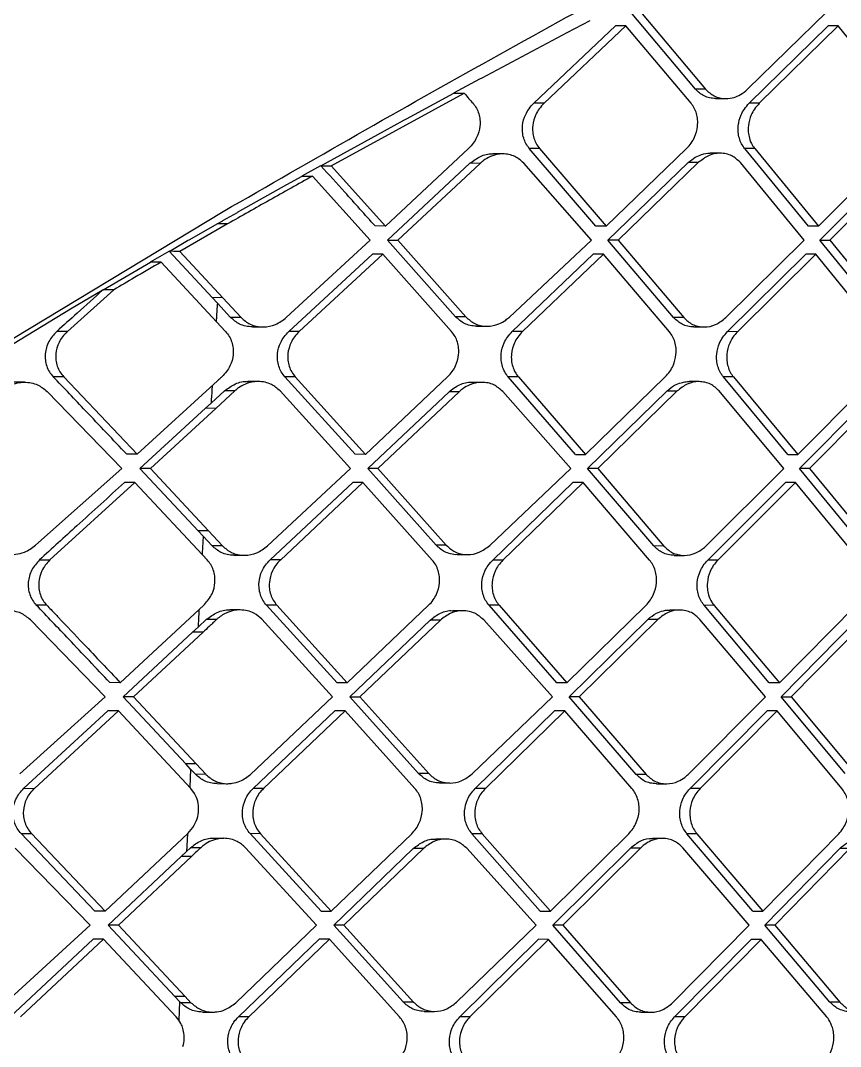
# Model space of a CAD drawing. Extents: x 525 to 609, y 649 to 778.
# Drawn here: x 534.784 to 536.066, y 720.089 to 721.692 of the extents above; entities that cross this region are included whole.
import ezdxf

# ---------------------------------------------------------------- set-up
doc = ezdxf.new("R2010")
doc.units = 0
doc.header["$MEASUREMENT"] = 0
doc.layers.add('1', color=4, linetype='Continuous')

# ---------------------------------------------------------------- blocks, each defined once
blk = doc.blocks.new('JETSETTER')
at = {"layer": '1', "color": 3, "linetype": 'Continuous', "lineweight": 25}
for p, q in [((10.7116, 52.4605), (10.61, 52.5816)), ((10.6259, 52.5816), (10.7274, 52.4604)), ((10.7931, 52.4604), (10.9168, 52.5815)), ((10.459, 52.4385), (10.5869, 52.5596)), ((10.6028, 52.5596), (10.475, 52.4385)), ((10.5113, 52.5489), (10.5472, 52.5678)), ((10.6028, 52.5596), (10.5869, 52.5596)), ((10.7047, 52.4384), (10.6028, 52.5596)), ((10.7955, 52.4385), (10.9188, 52.5596)), ((10.9345, 52.5595), (10.8113, 52.4384)), ((10.9345, 52.5595), (10.9188, 52.5596)), ((11.0319, 52.4384), (10.9345, 52.5595)), ((10.3781, 52.4782), (10.5112, 52.5489)), ((10.3339, 52.4546), (10.3747, 52.4765)), ((10.3748, 52.4765), (10.3781, 52.4783)), ((10.7274, 52.4604), (10.7116, 52.4605)), ((10.1426, 52.3409), (10.3502, 52.4542)), ((10.2599, 52.4142), (10.3341, 52.4542)), ((10.3341, 52.4542), (10.3502, 52.4542)), ((10.743, 52.4458), (10.7588, 52.4458)), ((10.475, 52.4385), (10.459, 52.4385)), ((10.8113, 52.4384), (10.7955, 52.4385)), ((10.2255, 52.3954), (10.2559, 52.412)), ((10.2559, 52.412), (10.2599, 52.4142)), ((10.1263, 52.3409), (10.2255, 52.3954)), ((10.3571, 52.3678), (10.2271, 52.2467)), ((10.5561, 52.2467), (10.452, 52.3678)), ((10.468, 52.3678), (10.4521, 52.3678)), ((10.468, 52.3678), (10.572, 52.2467)), ((10.572, 52.2467), (10.6977, 52.3677)), ((10.8881, 52.2467), (10.7886, 52.3678)), ((10.8043, 52.3677), (10.7886, 52.3678)), ((10.8043, 52.3677), (10.9038, 52.2466)), ((10.9038, 52.2466), (11.025, 52.3677)), ((10.4109, 52.3593), (10.3949, 52.3593)), ((10.7506, 52.3604), (10.7348, 52.3604)), ((10.0969, 52.325), (10.1261, 52.3412)), ((10.1263, 52.3409), (10.1426, 52.3409)), ((10.2271, 52.2467), (10.1426, 52.3409)), ((10.2306, 52.2248), (10.3591, 52.3447)), ((10.3751, 52.3446), (10.2467, 52.2247)), ((10.3751, 52.3446), (10.3591, 52.3447)), ((10.5491, 52.2247), (10.4432, 52.345)), ((10.5749, 52.2247), (10.7003, 52.3458)), ((10.7161, 52.3458), (10.5908, 52.2247)), ((10.7161, 52.3458), (10.7003, 52.3458)), ((10.8816, 52.2246), (10.7818, 52.3458)), ((10.906, 52.2247), (11.0258, 52.3446)), ((11.0414, 52.3446), (10.9217, 52.2246)), ((10.0731, 52.3114), (10.097, 52.3247)), ((10.0971, 52.3247), (10.1134, 52.3247)), ((10.2034, 52.2247), (10.1134, 52.3247)), ((9.996, 52.2681), (10.0731, 52.3113)), ((9.4751, 51.9687), (9.9738, 52.2694)), ((9.9731, 52.2551), (9.996, 52.268)), ((9.964, 52.2499), (9.973, 52.255)), ((9.9804, 52.2499), (9.9057, 52.2071)), ((9.9214, 52.2256), (9.964, 52.2499)), ((9.9804, 52.2499), (9.964, 52.2499)), ((10.2271, 52.2467), (10.211, 52.2468)), ((10.572, 52.2467), (10.5561, 52.2467)), ((10.9038, 52.2466), (10.8881, 52.2467)), ((9.8892, 52.2071), (9.9181, 52.2238)), ((9.9181, 52.2238), (9.9214, 52.2256)), ((10.0723, 52.1037), (10.2034, 52.2247)), ((10.3368, 52.1048), (10.2306, 52.2248)), ((10.2306, 52.2248), (10.2467, 52.2247)), ((10.2467, 52.2247), (10.3529, 52.1048)), ((10.4208, 52.1044), (10.5491, 52.2247)), ((10.6775, 52.1036), (10.5749, 52.2247)), ((10.5908, 52.2247), (10.5749, 52.2247)), ((10.5908, 52.2247), (10.6933, 52.1035)), ((10.759, 52.1035), (10.8816, 52.2246)), ((11.0034, 52.1047), (10.906, 52.2247)), ((10.9061, 52.2247), (10.9217, 52.2246)), ((10.9217, 52.2246), (11.019, 52.1047)), ((9.86, 52.1906), (9.8891, 52.2074)), ((9.9566, 52.1348), (9.8891, 52.2073)), ((9.9057, 52.2071), (9.9729, 52.1347)), ((10.0762, 52.0817), (10.2069, 52.2028)), ((10.2231, 52.2027), (10.0924, 52.0817)), ((10.2231, 52.2027), (10.2069, 52.2028)), ((10.3306, 52.0816), (10.2231, 52.2027)), ((10.4253, 52.0816), (10.552, 52.2027)), ((10.5679, 52.2027), (10.4413, 52.0816)), ((10.5679, 52.2027), (10.552, 52.2027)), ((10.6708, 52.0815), (10.5679, 52.2027)), ((10.7616, 52.0816), (10.884, 52.2027)), ((10.8996, 52.2026), (10.7774, 52.0815)), ((10.8996, 52.2026), (10.884, 52.2027)), ((10.9982, 52.0815), (10.8996, 52.2026)), ((9.7863, 52.1471), (9.8601, 52.1903)), ((9.8766, 52.1903), (9.8601, 52.1903)), ((9.9701, 52.0897), (9.8766, 52.1903)), ((9.8027, 52.147), (9.7301, 52.0818)), ((9.7352, 52.1173), (9.7758, 52.1413)), ((9.7758, 52.1413), (9.7843, 52.1464)), ((9.7843, 52.1464), (9.7861, 52.1474)), ((9.8027, 52.147), (9.7863, 52.1471)), ((9.9729, 52.1347), (9.9566, 52.1348)), ((9.9645, 52.1262), (9.9566, 52.1348)), ((9.9852, 52.1037), (9.9645, 52.1262)), ((9.9729, 52.1347), (10.0015, 52.1037)), ((9.6224, 52.0492), (9.7352, 52.1173)), ((10.0015, 52.1037), (9.9852, 52.1037)), ((10.3529, 52.1048), (10.3368, 52.1048)), ((10.3696, 52.0902), (10.3856, 52.0901)), ((10.6933, 52.1035), (10.6775, 52.1036)), ((9.73, 52.0818), (9.7135, 52.0818)), ((9.9775, 52.0817), (9.97, 52.0897)), ((10.0193, 52.0891), (10.0356, 52.089)), ((10.0924, 52.0817), (10.0762, 52.0817)), ((10.4413, 52.0816), (10.4253, 52.0816)), ((10.709, 52.0889), (10.7248, 52.0889)), ((10.7774, 52.0815), (10.7616, 52.0816)), ((9.7245, 52.0111), (9.708, 52.0112)), ((9.7245, 52.0111), (9.8392, 51.8899)), ((10.1797, 51.8899), (10.0701, 52.011)), ((10.0863, 52.011), (10.0701, 52.011)), ((10.0863, 52.011), (10.1958, 51.8898)), ((10.1958, 51.8898), (10.3243, 52.0109)), ((10.524, 51.8898), (10.419, 52.0109)), ((10.435, 52.0109), (10.419, 52.0109)), ((10.435, 52.0109), (10.5398, 51.8898)), ((10.5398, 51.8898), (10.6644, 52.0108)), ((10.856, 51.8898), (10.7553, 52.0109)), ((10.771, 52.0108), (10.7553, 52.0109)), ((10.771, 52.0108), (10.8716, 51.8897)), ((10.8716, 51.8897), (10.9919, 52.0108)), ((9.6633, 52.0026), (9.6468, 52.0026)), ((9.8392, 51.8899), (9.9648, 52.0048)), ((10.0286, 52.0036), (10.0124, 52.0037)), ((10.3781, 52.0024), (10.3621, 52.0024)), ((10.7173, 52.0035), (10.7016, 52.0035)), ((9.6984, 51.9883), (9.8151, 51.8679)), ((9.9547, 51.9699), (9.9756, 51.9891)), ((9.9918, 51.989), (9.9621, 51.9617)), ((9.9918, 51.989), (9.9756, 51.9891)), ((10.1724, 51.8678), (10.0625, 51.989)), ((10.1994, 51.8679), (10.3265, 51.9878)), ((10.3425, 51.9877), (10.2155, 51.8678)), ((10.3425, 51.9877), (10.3265, 51.9878)), ((10.5171, 51.8678), (10.4104, 51.9881)), ((10.5429, 51.8678), (10.6672, 51.9889)), ((10.683, 51.9889), (10.5588, 51.8678)), ((10.6672, 51.9889), (10.683, 51.9889)), ((10.8497, 51.8677), (10.7487, 51.9889)), ((10.8742, 51.8678), (10.993, 51.9877)), ((11.0086, 51.9877), (10.8898, 51.8677)), ((9.8436, 51.868), (9.9459, 51.9618)), ((9.9621, 51.9617), (9.8599, 51.8679)), ((9.9459, 51.9618), (9.9547, 51.9698)), ((9.9621, 51.9617), (9.9459, 51.9618)), ((9.8392, 51.8899), (9.8229, 51.89)), ((10.1958, 51.8898), (10.1797, 51.8899)), ((10.524, 51.8898), (10.5398, 51.8898)), ((10.856, 51.8898), (10.8716, 51.8897)), ((9.6805, 51.7477), (9.8151, 51.8679)), ((9.9347, 51.7701), (9.8436, 51.868)), ((9.8599, 51.8679), (9.8436, 51.868)), ((9.8599, 51.8679), (9.9509, 51.7701)), ((10.0429, 51.7467), (10.1724, 51.8678)), ((10.3064, 51.7479), (10.1994, 51.8679)), ((10.2155, 51.8678), (10.1995, 51.8679)), ((10.2155, 51.8678), (10.3223, 51.7478)), ((10.3901, 51.7475), (10.5171, 51.8678)), ((10.6465, 51.7467), (10.5429, 51.8678)), ((10.5588, 51.8678), (10.5429, 51.8678)), ((10.5588, 51.8678), (10.6623, 51.7466)), ((10.728, 51.7466), (10.8497, 51.8677)), ((10.9728, 51.7478), (10.8742, 51.8678)), ((10.8898, 51.8677), (10.8742, 51.8678)), ((10.8898, 51.8677), (10.9884, 51.7478)), ((9.8358, 51.8459), (9.703, 51.7249)), ((9.8358, 51.8459), (9.8195, 51.846)), ((9.9484, 51.7252), (9.8358, 51.8459)), ((10.0469, 51.7248), (10.1761, 51.8459)), ((10.1921, 51.8458), (10.063, 51.7247)), ((10.1921, 51.8458), (10.1761, 51.8459)), ((10.3003, 51.7247), (10.1921, 51.8458)), ((10.3948, 51.7247), (10.5202, 51.8458)), ((10.5361, 51.8458), (10.4107, 51.7247)), ((10.5361, 51.8458), (10.5202, 51.8458)), ((10.6399, 51.7246), (10.5361, 51.8458)), ((10.7309, 51.7247), (10.8522, 51.8458)), ((10.8679, 51.8457), (10.7466, 51.7246)), ((10.8679, 51.8457), (10.8522, 51.8458)), ((10.9678, 51.7246), (10.8679, 51.8457)), ((9.9424, 51.7618), (9.9347, 51.7702)), ((9.9509, 51.7701), (9.9347, 51.7701)), ((9.9509, 51.7701), (9.9724, 51.7468)), ((9.9562, 51.7468), (9.9424, 51.7618)), ((9.9724, 51.7468), (9.9562, 51.7468)), ((10.3223, 51.7478), (10.3064, 51.7479)), ((10.6623, 51.7466), (10.6465, 51.7467)), ((9.6866, 51.7249), (9.703, 51.7249)), ((9.9903, 51.7322), (10.0065, 51.7321)), ((10.063, 51.7248), (10.0469, 51.7248)), ((10.3392, 51.7332), (10.3551, 51.7332)), ((10.4107, 51.7247), (10.3948, 51.7247)), ((10.6781, 51.732), (10.6939, 51.732)), ((10.7466, 51.7246), (10.7309, 51.7247)), ((9.698, 51.6542), (9.6816, 51.6542)), ((9.8128, 51.533), (9.9434, 51.6541)), ((9.9434, 51.6541), (9.9445, 51.6551)), ((10.0002, 51.6467), (9.9841, 51.6468)), ((10.1515, 51.533), (10.0414, 51.6541)), ((10.0576, 51.6541), (10.0415, 51.6541)), ((10.0576, 51.6541), (10.1676, 51.5329)), ((10.1676, 51.5329), (10.2947, 51.654)), ((10.3483, 51.6455), (10.3324, 51.6455)), ((10.495, 51.5329), (10.3891, 51.654)), ((10.405, 51.654), (10.3892, 51.654)), ((10.405, 51.654), (10.5108, 51.5328)), ((10.5108, 51.5328), (10.6342, 51.6539)), ((10.6872, 51.6466), (10.6715, 51.6466)), ((10.827, 51.5329), (10.7251, 51.654)), ((10.7409, 51.6539), (10.7252, 51.654)), ((10.7409, 51.6539), (10.8427, 51.5328)), ((10.8427, 51.5328), (10.9621, 51.6539)), ((9.7891, 51.511), (9.6723, 51.6314)), ((9.9344, 51.6199), (9.9476, 51.6321)), ((9.9476, 51.6321), (9.9638, 51.6321)), ((10.1444, 51.5109), (10.0341, 51.6321)), ((10.1714, 51.511), (10.297, 51.6309)), ((10.313, 51.6308), (10.1874, 51.5109)), ((10.313, 51.6308), (10.297, 51.6309)), ((10.4883, 51.5109), (10.3807, 51.6312)), ((10.5141, 51.5109), (10.6373, 51.632)), ((10.653, 51.6319), (10.5299, 51.5108)), ((10.653, 51.6319), (10.6373, 51.632)), ((10.8209, 51.5108), (10.7187, 51.6319)), ((10.8455, 51.5109), (10.9635, 51.6308)), ((10.9791, 51.6308), (10.8611, 51.5108)), ((9.8173, 51.511), (9.9259, 51.612)), ((9.9421, 51.6119), (9.8335, 51.511)), ((9.9259, 51.612), (9.9344, 51.6199)), ((9.9421, 51.6119), (9.9259, 51.612)), ((9.8128, 51.533), (9.7966, 51.5331)), ((10.1676, 51.5329), (10.1515, 51.533)), ((10.5108, 51.5328), (10.495, 51.5329)), ((10.8427, 51.5328), (10.827, 51.5329)), ((9.6561, 51.3908), (9.7891, 51.511)), ((9.9152, 51.4061), (9.8173, 51.5111)), ((9.8335, 51.511), (9.8173, 51.5111)), ((9.8335, 51.511), (9.9314, 51.4061)), ((10.0165, 51.3898), (10.1444, 51.5109)), ((10.279, 51.391), (10.1714, 51.511)), ((10.1714, 51.511), (10.1874, 51.5109)), ((10.1874, 51.5109), (10.2949, 51.3909)), ((10.3625, 51.3906), (10.4883, 51.5108)), ((10.6188, 51.3898), (10.5141, 51.5109)), ((10.5299, 51.5108), (10.5141, 51.5109)), ((10.5299, 51.5108), (10.6345, 51.3897)), ((10.7002, 51.3897), (10.8209, 51.5108)), ((10.9454, 51.3909), (10.8455, 51.5109)), ((10.8455, 51.5109), (10.8611, 51.5108)), ((10.8611, 51.5108), (10.961, 51.3909)), ((9.6623, 51.368), (9.7935, 51.4891)), ((9.6787, 51.3679), (9.8098, 51.489)), ((9.8098, 51.489), (9.7935, 51.4891)), ((9.923, 51.3679), (9.8098, 51.489)), ((10.0206, 51.3679), (10.1483, 51.489)), ((10.1643, 51.4889), (10.0367, 51.3678)), ((10.1643, 51.4889), (10.1483, 51.489)), ((10.2731, 51.3678), (10.1643, 51.4889)), ((10.3675, 51.3678), (10.4916, 51.4889)), ((10.5075, 51.4889), (10.3833, 51.3678)), ((10.5075, 51.4889), (10.4916, 51.4889)), ((10.6123, 51.3677), (10.5075, 51.4889)), ((10.7033, 51.3678), (10.8237, 51.4889)), ((10.8393, 51.4888), (10.719, 51.3677)), ((10.8393, 51.4888), (10.8237, 51.4889)), ((10.9405, 51.3677), (10.8394, 51.4888)), ((9.9227, 51.3981), (9.9152, 51.4061)), ((9.9314, 51.4061), (9.9152, 51.4061)), ((9.9314, 51.4061), (9.9464, 51.3899)), ((9.9227, 51.398), (9.9213, 51.3697)), ((9.9303, 51.3899), (9.9227, 51.398)), ((9.9464, 51.3898), (9.9302, 51.3899)), ((10.2949, 51.3909), (10.279, 51.391)), ((10.6345, 51.3897), (10.6188, 51.3898)), ((9.9643, 51.3753), (9.9804, 51.3752)), ((10.3118, 51.3763), (10.3277, 51.3763)), ((10.6505, 51.3751), (10.6662, 51.3751)), ((9.6623, 51.368), (9.6787, 51.3679)), ((9.929, 51.3597), (9.923, 51.3679)), ((10.0367, 51.3678), (10.0206, 51.3679)), ((10.3833, 51.3678), (10.3675, 51.3678)), ((10.719, 51.3677), (10.7033, 51.3678)), ((9.9182, 51.2972), (9.9264, 51.3069)), ((9.773, 51.1761), (9.6578, 51.2973)), ((9.6578, 51.2973), (9.6741, 51.2972)), ((9.6741, 51.2972), (9.7893, 51.1761)), ((9.7893, 51.1761), (9.9182, 51.2972)), ((9.9177, 51.2966), (9.9163, 51.2694)), ((9.9748, 51.2898), (9.9587, 51.2898)), ((10.1265, 51.176), (10.0158, 51.2972)), ((10.0319, 51.2971), (10.0158, 51.2972)), ((10.0319, 51.2971), (10.1425, 51.176)), ((10.1425, 51.176), (10.2682, 51.2971)), ((10.3218, 51.2885), (10.3059, 51.2886)), ((10.4692, 51.176), (10.3624, 51.2971)), ((10.3783, 51.2971), (10.3624, 51.2971)), ((10.3783, 51.2971), (10.485, 51.1759)), ((10.485, 51.1759), (10.6073, 51.297)), ((10.6603, 51.2897), (10.6446, 51.2897)), ((10.8014, 51.1759), (10.6983, 51.2971)), ((10.7139, 51.297), (10.6983, 51.2971)), ((10.7139, 51.297), (10.817, 51.1759)), ((10.817, 51.1759), (10.9355, 51.297)), ((9.7658, 51.1541), (9.6487, 51.2744)), ((9.9163, 51.2694), (9.9225, 51.2752)), ((9.9387, 51.2752), (9.9225, 51.2752)), ((10.1196, 51.154), (10.0087, 51.2752)), ((10.1465, 51.154), (10.2707, 51.274)), ((10.2866, 51.2739), (10.1624, 51.154)), ((10.2866, 51.2739), (10.2707, 51.274)), ((10.4628, 51.1539), (10.3542, 51.2742)), ((10.4885, 51.154), (10.6105, 51.2751)), ((10.6263, 51.275), (10.5043, 51.1539)), ((10.6105, 51.2751), (10.6263, 51.275)), ((10.7954, 51.1539), (10.692, 51.275)), ((10.8201, 51.1539), (10.9372, 51.2739)), ((10.9528, 51.2738), (10.8357, 51.1539)), ((10.9528, 51.2738), (10.9372, 51.2739)), ((9.7938, 51.1541), (9.9081, 51.2616)), ((9.9242, 51.2616), (9.81, 51.1541)), ((9.9081, 51.2616), (9.9163, 51.2693)), ((9.9242, 51.2616), (9.9081, 51.2616)), ((9.7893, 51.1761), (9.7731, 51.1761)), ((10.1265, 51.176), (10.1425, 51.176)), ((10.4692, 51.176), (10.485, 51.1759)), ((10.8014, 51.1759), (10.817, 51.1759)), ((9.6343, 51.0338), (9.7658, 51.1541)), ((9.8981, 51.0428), (9.7938, 51.1541)), ((9.81, 51.1541), (9.7938, 51.1541)), ((9.81, 51.1541), (9.9142, 51.0428)), ((9.9932, 51.0329), (10.1196, 51.154)), ((10.2549, 51.0341), (10.1465, 51.154)), ((10.1624, 51.154), (10.1465, 51.154)), ((10.1624, 51.154), (10.2708, 51.034)), ((10.3382, 51.0336), (10.4628, 51.1539)), ((10.5943, 51.0328), (10.4885, 51.154)), ((10.5043, 51.1539), (10.4886, 51.154)), ((10.5043, 51.1539), (10.61, 51.0328)), ((10.6758, 51.0328), (10.7954, 51.1539)), ((10.9214, 51.034), (10.8201, 51.1539)), ((10.8357, 51.1539), (10.8201, 51.1539)), ((10.8357, 51.1539), (10.937, 51.0339)), ((9.6406, 51.0111), (9.7703, 51.1321)), ((9.7866, 51.1321), (9.6569, 51.011)), ((9.7866, 51.1321), (9.7704, 51.1321)), ((9.9002, 51.0109), (9.7866, 51.1321)), ((9.9975, 51.0109), (10.1236, 51.132)), ((10.1396, 51.132), (10.0135, 51.0109)), ((10.1396, 51.132), (10.1236, 51.132)), ((10.2492, 51.0108), (10.1396, 51.132)), ((10.3434, 51.0109), (10.4663, 51.132)), ((10.4821, 51.1319), (10.3592, 51.0108)), ((10.4821, 51.1319), (10.4663, 51.132)), ((10.5881, 51.0108), (10.4821, 51.1319)), ((10.6791, 51.0108), (10.7985, 51.1319)), ((10.8141, 51.1319), (10.6948, 51.0108)), ((10.8141, 51.1319), (10.7985, 51.1319)), ((10.9167, 51.0108), (10.8141, 51.1319)), ((9.9054, 51.035), (9.8981, 51.0428)), ((9.9142, 51.0428), (9.8981, 51.0428)), ((9.9054, 51.035), (9.9041, 51.0053)), ((9.9072, 51.033), (9.9054, 51.0349)), ((9.9233, 51.0329), (9.9072, 51.033)), ((9.9142, 51.0428), (9.9233, 51.0329)), ((10.2707, 51.034), (10.2549, 51.034)), ((10.61, 51.0328), (10.5943, 51.0328)), ((10.937, 51.0339), (10.9214, 51.034)), ((9.9412, 51.0183), (9.9573, 51.0183)), ((10.2878, 51.0194), (10.3037, 51.0194)), ((10.6262, 51.0182), (10.6419, 51.0181)), ((10.0135, 51.0109), (9.9975, 51.011)), ((10.3592, 51.0108), (10.3434, 51.0109)), ((10.6948, 51.0108), (10.6791, 51.0108))]:
    blk.add_line(p, q, dxfattribs=at)
at = {"layer": '1', "color": 3, "linetype": 'Continuous', "lineweight": 25, "flags": 128}
blk.add_lwpolyline([(9.9057, 52.2071), (9.8965, 52.2071), (9.8893, 52.2072)], dxfattribs=at)
at = {"layer": '1', "color": 3, "linetype": 'Continuous', "lineweight": 25}
for points, knots in [([(9.9738, 52.2694), (10.1133, 52.3497), (10.393, 52.5107), (10.8101, 52.7352), (11.2181, 52.9472), (11.569, 53.1231), (11.8616, 53.2667), (12.0982, 53.3814), (12.3209, 53.4883), (12.5274, 53.5873), (12.7184, 53.6789), (12.8269, 53.7319), (12.881, 53.7583)], [0, 0, 0, 0, 0.128088, 0.256805, 0.38361, 0.50883, 0.593008, 0.67492, 0.754537, 0.836903, 0.918629, 1, 1, 1, 1]), ([(10.743, 52.4459), (10.7398, 52.4461), (10.7336, 52.4465), (10.7223, 52.4504), (10.7158, 52.4565), (10.7116, 52.4605)], [0, 0, 0, 0, 0.26344, 0.523862, 1, 1, 1, 1]), ([(10.7274, 52.4604), (10.7317, 52.4564), (10.7382, 52.4503), (10.7497, 52.4465), (10.7602, 52.4453), (10.7713, 52.4471), (10.783, 52.4519), (10.7895, 52.4574), (10.7931, 52.4604)], [0, 0, 0, 0, 0.236411, 0.364747, 0.499718, 0.674065, 0.818201, 1, 1, 1, 1]), ([(10.3502, 52.4542), (10.3527, 52.4513), (10.3573, 52.4461), (10.3619, 52.4409), (10.364, 52.4385)], [0, 0, 0, 0, 0.545339, 1, 1, 1, 1]), ([(10.364, 52.4385), (10.3659, 52.4361), (10.3697, 52.4311), (10.3733, 52.4223), (10.3752, 52.4126), (10.375, 52.3999), (10.3713, 52.3872), (10.3646, 52.3757), (10.3597, 52.3705), (10.3571, 52.3678)], [0, 0, 0, 0, 0.123205, 0.247349, 0.372977, 0.500599, 0.728491, 0.858824, 1, 1, 1, 1]), ([(10.452, 52.3678), (10.4502, 52.3703), (10.4464, 52.3752), (10.4429, 52.3841), (10.441, 52.3936), (10.4411, 52.4062), (10.4448, 52.4188), (10.4514, 52.4305), (10.4564, 52.4358), (10.459, 52.4385)], [0, 0, 0, 0, 0.123507, 0.247508, 0.372454, 0.498788, 0.72481, 0.856312, 1, 1, 1, 1]), ([(10.475, 52.4385), (10.4724, 52.4357), (10.4674, 52.4304), (10.4608, 52.4188), (10.4571, 52.4062), (10.457, 52.3936), (10.4589, 52.3841), (10.4624, 52.3752), (10.4662, 52.3702), (10.468, 52.3678)], [0, 0, 0, 0, 0.143824, 0.27533, 0.501013, 0.626455, 0.751827, 0.876189, 1, 1, 1, 1]), ([(10.6977, 52.3677), (10.7003, 52.3705), (10.7052, 52.3758), (10.7116, 52.3875), (10.7151, 52.4001), (10.7153, 52.4128), (10.7135, 52.4224), (10.71, 52.4312), (10.7065, 52.436), (10.7047, 52.4384)], [0, 0, 0, 0, 0.144043, 0.275433, 0.499556, 0.628808, 0.755068, 0.878681, 1, 1, 1, 1]), ([(10.7885, 52.3678), (10.7868, 52.3702), (10.7833, 52.3751), (10.7799, 52.3838), (10.7781, 52.3934), (10.7782, 52.4059), (10.7816, 52.4184), (10.788, 52.4301), (10.7929, 52.4356), (10.7955, 52.4385)], [0, 0, 0, 0, 0.121685, 0.245199, 0.370872, 0.498819, 0.718405, 0.851528, 1, 1, 1, 1]), ([(10.8113, 52.4384), (10.8087, 52.4356), (10.8037, 52.4301), (10.7974, 52.4183), (10.794, 52.4059), (10.7939, 52.3935), (10.7958, 52.383), (10.7992, 52.3742), (10.803, 52.3694), (10.8043, 52.3677)], [0, 0, 0, 0, 0.1484067, 0.2815327, 0.5012775, 0.6269265, 0.749798, 0.9160784, 1, 1, 1, 1]), ([(10.3591, 52.3447), (10.3644, 52.3486), (10.375, 52.3565), (10.3882, 52.3599), (10.3946, 52.3593), (10.3949, 52.3592)], [0, 0, 0, 0, 0.491685, 0.978852, 1, 1, 1, 1]), ([(10.4432, 52.345), (10.4388, 52.3489), (10.432, 52.355), (10.4201, 52.3587), (10.4073, 52.3599), (10.393, 52.3569), (10.3819, 52.3504), (10.3768, 52.3462), (10.3753, 52.3448), (10.3751, 52.3447)], [0, 0, 0, 0, 0.234281, 0.363211, 0.500037, 0.749276, 0.925246, 0.990852, 1, 1, 1, 1]), ([(10.7003, 52.3458), (10.7039, 52.3488), (10.7103, 52.3543), (10.722, 52.359), (10.7302, 52.3609), (10.7346, 52.3604), (10.7348, 52.3604)], [0, 0, 0, 0, 0.353515, 0.635831, 0.985375, 1, 1, 1, 1]), ([(10.7818, 52.3458), (10.7776, 52.3498), (10.7711, 52.356), (10.7596, 52.3597), (10.7474, 52.361), (10.7315, 52.3579), (10.7213, 52.3498), (10.7161, 52.3458)], [0, 0, 0, 0, 0.238358, 0.366478, 0.500543, 0.74983, 1, 1, 1, 1]), ([(10.211, 52.2468), (10.1952, 52.2644), (10.1671, 52.2958), (10.1388, 52.3271), (10.1263, 52.3409)], [0, 0, 0, 0, 0.5599961, 1, 1, 1, 1]), ([(10.1134, 52.3247), (10.0909, 52.3121), (10.0465, 52.2874), (10.0022, 52.2623), (9.9804, 52.2499)], [0, 0, 0, 0, 0.506604, 1, 1, 1, 1]), ([(9.8766, 52.1903), (9.8628, 52.1822), (9.8381, 52.1679), (9.8135, 52.1534), (9.8027, 52.147)], [0, 0, 0, 0, 0.560016, 1, 1, 1, 1]), ([(9.7862, 52.1471), (9.7727, 52.1349), (9.7484, 52.1131), (9.7242, 52.0914), (9.7135, 52.0818)], [0, 0, 0, 0, 0.559997, 1, 1, 1, 1]), ([(9.9645, 52.1262), (9.964, 52.1187), (9.9634, 52.1092), (9.9628, 52.0997), (9.9627, 52.0977)], [0, 0, 0, 0, 0.788329, 1, 1, 1, 1]), ([(10.0193, 52.0891), (10.0158, 52.0893), (10.0089, 52.0898), (9.9967, 52.0938), (9.9897, 52.0999), (9.9852, 52.1037)], [0, 0, 0, 0, 0.278565, 0.541948, 1, 1, 1, 1]), ([(10.0015, 52.1037), (10.006, 52.0998), (10.0132, 52.0936), (10.0256, 52.0897), (10.039, 52.0884), (10.0561, 52.0915), (10.0669, 52.0996), (10.0723, 52.1037)], [0, 0, 0, 0, 0.229091, 0.359733, 0.5011, 0.750646, 1, 1, 1, 1]), ([(10.3696, 52.0902), (10.3662, 52.0904), (10.3596, 52.0909), (10.3479, 52.0949), (10.3411, 52.1009), (10.3368, 52.1048)], [0, 0, 0, 0, 0.277274, 0.536836, 1, 1, 1, 1]), ([(10.3529, 52.1048), (10.3572, 52.1008), (10.364, 52.0947), (10.3759, 52.0908), (10.3887, 52.0894), (10.4025, 52.0923), (10.4139, 52.0985), (10.4189, 52.1028), (10.4208, 52.1044)], [0, 0, 0, 0, 0.232315, 0.361862, 0.500294, 0.74925, 0.907316, 1, 1, 1, 1]), ([(10.709, 52.089), (10.7058, 52.0892), (10.6996, 52.0896), (10.6882, 52.0936), (10.6817, 52.0997), (10.6775, 52.1036)], [0, 0, 0, 0, 0.266059, 0.526718, 1, 1, 1, 1]), ([(10.6933, 52.1035), (10.6975, 52.0996), (10.7041, 52.0934), (10.7156, 52.0896), (10.7279, 52.0883), (10.7438, 52.0914), (10.7539, 52.0995), (10.759, 52.1035)], [0, 0, 0, 0, 0.235847, 0.364699, 0.500758, 0.749803, 1, 1, 1, 1]), ([(9.7135, 52.0818), (9.709, 52.0769), (9.7021, 52.0695), (9.6972, 52.0569), (9.6953, 52.0471), (9.6954, 52.0372), (9.6976, 52.0276), (9.7017, 52.0186), (9.7059, 52.0136), (9.708, 52.0111)], [0, 0, 0, 0, 0.248996, 0.377413, 0.498897, 0.624714, 0.749135, 0.872731, 1, 1, 1, 1]), ([(9.73, 52.0818), (9.7274, 52.0792), (9.7224, 52.0741), (9.7155, 52.0625), (9.7118, 52.0498), (9.712, 52.0371), (9.7141, 52.0275), (9.7182, 52.0186), (9.7224, 52.0136), (9.7245, 52.0111)], [0, 0, 0, 0, 0.139451, 0.269543, 0.502082, 0.624481, 0.748095, 0.873011, 1, 1, 1, 1]), ([(9.9775, 52.0817), (9.9795, 52.0792), (9.9835, 52.0743), (9.9874, 52.0653), (9.9895, 52.0557), (9.9895, 52.0429), (9.9858, 52.0302), (9.979, 52.0187), (9.9741, 52.0136), (9.9715, 52.011)], [0, 0, 0, 0, 0.12531, 0.250185, 0.375313, 0.501358, 0.732346, 0.861595, 1, 1, 1, 1]), ([(10.0701, 52.011), (10.0681, 52.0135), (10.0641, 52.0185), (10.0603, 52.0275), (10.0583, 52.0371), (10.0582, 52.0498), (10.0619, 52.0624), (10.0686, 52.0739), (10.0736, 52.0791), (10.0761, 52.0817)], [0, 0, 0, 0, 0.126129, 0.251288, 0.37607, 0.501181, 0.730541, 0.860252, 1, 1, 1, 1]), ([(10.0924, 52.0817), (10.0898, 52.079), (10.0848, 52.0739), (10.0781, 52.0623), (10.0744, 52.0497), (10.0745, 52.037), (10.0765, 52.0274), (10.0803, 52.0184), (10.0843, 52.0135), (10.0863, 52.011)], [0, 0, 0, 0, 0.140234, 0.270367, 0.500188, 0.624103, 0.748917, 0.874016, 1, 1, 1, 1]), ([(10.3243, 52.0109), (10.3269, 52.0136), (10.3317, 52.0187), (10.3383, 52.0303), (10.3419, 52.043), (10.3419, 52.0557), (10.34, 52.0654), (10.3363, 52.0742), (10.3325, 52.0792), (10.3306, 52.0816)], [0, 0, 0, 0, 0.139963, 0.269844, 0.499012, 0.626266, 0.751846, 0.876259, 1, 1, 1, 1]), ([(10.419, 52.0109), (10.4171, 52.0134), (10.4134, 52.0183), (10.4097, 52.0272), (10.4078, 52.0367), (10.4078, 52.0494), (10.4113, 52.062), (10.4179, 52.0737), (10.4228, 52.0789), (10.4253, 52.0816)], [0, 0, 0, 0, 0.124189, 0.248488, 0.373347, 0.499295, 0.726688, 0.857651, 1, 1, 1, 1]), ([(10.4413, 52.0816), (10.4387, 52.0788), (10.4338, 52.0736), (10.4273, 52.062), (10.4238, 52.0494), (10.4238, 52.0367), (10.4257, 52.0272), (10.4293, 52.0183), (10.4331, 52.0133), (10.435, 52.0109)], [0, 0, 0, 0, 0.142439, 0.273399, 0.500466, 0.625599, 0.750887, 0.875545, 1, 1, 1, 1]), ([(10.6644, 52.0108), (10.6669, 52.0136), (10.6717, 52.0189), (10.6781, 52.0305), (10.6815, 52.0432), (10.6816, 52.0558), (10.6797, 52.0655), (10.6762, 52.0743), (10.6726, 52.0791), (10.6708, 52.0815)], [0, 0, 0, 0, 0.142444, 0.273213, 0.499254, 0.627863, 0.753977, 0.877891, 1, 1, 1, 1]), ([(10.7553, 52.0109), (10.7535, 52.0133), (10.7499, 52.0182), (10.7464, 52.027), (10.7446, 52.0365), (10.7446, 52.049), (10.7479, 52.0616), (10.7542, 52.0734), (10.7591, 52.0788), (10.7616, 52.0816)], [0, 0, 0, 0, 0.122488, 0.246337, 0.371818, 0.499107, 0.721466, 0.853791, 1, 1, 1, 1]), ([(10.7774, 52.0815), (10.7748, 52.0787), (10.77, 52.0733), (10.7637, 52.0616), (10.7603, 52.049), (10.7603, 52.0365), (10.7622, 52.027), (10.7656, 52.0182), (10.7692, 52.0133), (10.771, 52.0108)], [0, 0, 0, 0, 0.14617, 0.278438, 0.500634, 0.627104, 0.752921, 0.877111, 1, 1, 1, 1]), ([(9.8229, 51.89), (9.8016, 51.9126), (9.7634, 51.9531), (9.7249, 51.9934), (9.708, 52.0112)], [0, 0, 0, 0, 0.559998, 1, 1, 1, 1]), ([(9.9715, 52.011), (9.9703, 52.0098), (9.968, 52.0078), (9.9658, 52.0057), (9.9648, 52.0048)], [0, 0, 0, 0, 0.560158, 1, 1, 1, 1]), ([(9.6253, 51.988), (9.6309, 51.992), (9.6402, 51.9988), (9.6535, 52.002), (9.664, 52.0029), (9.6735, 52.0019), (9.6863, 51.9981), (9.6937, 51.9921), (9.6984, 51.9883)], [0, 0, 0, 0, 0.251181, 0.415932, 0.501921, 0.644261, 0.774718, 1, 1, 1, 1]), ([(9.9564, 51.9971), (9.9562, 51.9952), (9.9557, 51.9861), (9.9551, 51.9771), (9.9547, 51.9699)], [0, 0, 0, 0, 0.2070187, 1, 1, 1, 1]), ([(9.9756, 51.9891), (9.981, 51.993), (9.992, 52.001), (10.0057, 52.0044), (10.0122, 52.0037), (10.0124, 52.0036)], [0, 0, 0, 0, 0.494168, 0.990322, 1, 1, 1, 1]), ([(10.0625, 51.989), (10.0582, 51.9928), (10.0513, 51.9988), (10.0389, 52.0029), (10.0253, 52.0044), (10.0107, 52.0013), (9.9988, 51.995), (9.9937, 51.9906), (9.9918, 51.989)], [0, 0, 0, 0, 0.219579, 0.352431, 0.500732, 0.749975, 0.909678, 1, 1, 1, 1]), ([(10.3265, 51.9878), (10.3318, 51.9918), (10.3424, 51.9997), (10.3556, 52.0031), (10.3619, 52.0024), (10.3621, 52.0024)], [0, 0, 0, 0, 0.495479, 0.987108, 1, 1, 1, 1]), ([(10.4104, 51.9881), (10.406, 51.992), (10.3992, 51.998), (10.3873, 52.0018), (10.3745, 52.003), (10.3607, 52), (10.3493, 51.9937), (10.3443, 51.9893), (10.3425, 51.9878)], [0, 0, 0, 0, 0.233324, 0.362622, 0.500315, 0.749181, 0.909076, 1, 1, 1, 1]), ([(10.6672, 51.9889), (10.671, 51.9921), (10.6778, 51.9978), (10.6883, 52.0019), (10.6958, 52.0032), (10.6999, 52.0037), (10.7014, 52.0035), (10.7016, 52.0035)], [0, 0, 0, 0, 0.379543, 0.670832, 0.873569, 0.98755, 1, 1, 1, 1]), ([(10.7487, 51.9889), (10.7445, 51.9929), (10.7379, 51.999), (10.7264, 52.0028), (10.7141, 52.0041), (10.6983, 52.001), (10.6881, 51.9929), (10.683, 51.9889)], [0, 0, 0, 0, 0.23749, 0.365959, 0.500785, 0.750071, 1, 1, 1, 1]), ([(9.8195, 51.846), (9.7947, 51.8234), (9.7505, 51.783), (9.7061, 51.7427), (9.6866, 51.7249)], [0, 0, 0, 0, 0.560005, 1, 1, 1, 1]), ([(9.9424, 51.7618), (9.9419, 51.7539), (9.9414, 51.7444), (9.9408, 51.735), (9.9407, 51.7334)], [0, 0, 0, 0, 0.831327, 1, 1, 1, 1]), ([(9.6078, 51.7481), (9.6124, 51.7442), (9.6197, 51.7382), (9.6324, 51.7342), (9.6399, 51.7334), (9.6443, 51.7334), (9.6462, 51.7335), (9.6526, 51.7339), (9.6654, 51.7368), (9.6749, 51.7437), (9.6805, 51.7477)], [0, 0, 0, 0, 0.224006, 0.354982, 0.498589, 0.506492, 0.521138, 0.570602, 0.749819, 1, 1, 1, 1]), ([(9.9903, 51.7322), (9.9869, 51.7324), (9.9801, 51.7328), (9.9679, 51.7369), (9.9608, 51.743), (9.9562, 51.7468)], [0, 0, 0, 0, 0.271867, 0.537658, 1, 1, 1, 1]), ([(9.9724, 51.7468), (9.977, 51.7429), (9.9841, 51.7368), (9.9965, 51.7328), (10.0098, 51.7315), (10.0268, 51.7346), (10.0375, 51.7427), (10.0429, 51.7467)], [0, 0, 0, 0, 0.228416, 0.359361, 0.501427, 0.75066, 1, 1, 1, 1]), ([(10.3392, 51.7333), (10.3391, 51.7333), (10.3358, 51.7325), (10.3291, 51.7344), (10.3174, 51.7378), (10.3107, 51.744), (10.3064, 51.7479)], [0, 0, 0, 0, 0.000842, 0.279848, 0.539479, 1, 1, 1, 1]), ([(10.3223, 51.7478), (10.3267, 51.7439), (10.3335, 51.7378), (10.3454, 51.7339), (10.3581, 51.7325), (10.3744, 51.7356), (10.3848, 51.7435), (10.3901, 51.7475)], [0, 0, 0, 0, 0.23179, 0.361794, 0.501091, 0.750249, 1, 1, 1, 1]), ([(10.6782, 51.7321), (10.675, 51.7323), (10.6687, 51.7327), (10.6573, 51.7367), (10.6508, 51.7428), (10.6465, 51.7467)], [0, 0, 0, 0, 0.267123, 0.528663, 1, 1, 1, 1]), ([(10.6623, 51.7466), (10.6665, 51.7427), (10.6731, 51.7365), (10.6847, 51.7327), (10.697, 51.7313), (10.711, 51.7344), (10.7215, 51.7408), (10.7263, 51.745), (10.7276, 51.7462), (10.728, 51.7466), (10.728, 51.7466)], [0, 0, 0, 0, 0.2346123, 0.3637174, 0.5005587, 0.7493808, 0.9316968, 0.980154, 0.9977408, 1, 1, 1, 1]), ([(9.6866, 51.7249), (9.6822, 51.72), (9.6754, 51.7125), (9.6706, 51.6999), (9.6687, 51.6901), (9.6689, 51.6802), (9.6712, 51.6706), (9.6753, 51.6616), (9.6795, 51.6567), (9.6816, 51.6542)], [0, 0, 0, 0, 0.248927, 0.377219, 0.498896, 0.624576, 0.749173, 0.872648, 1, 1, 1, 1]), ([(9.703, 51.7249), (9.7005, 51.7222), (9.6955, 51.7172), (9.6887, 51.7056), (9.6851, 51.6928), (9.6854, 51.6799), (9.6877, 51.6702), (9.6918, 51.6613), (9.696, 51.6565), (9.698, 51.6542)], [0, 0, 0, 0, 0.138751, 0.268546, 0.501606, 0.626301, 0.752774, 0.88073, 1, 1, 1, 1]), ([(9.9445, 51.6551), (9.9489, 51.6605), (9.9572, 51.6705), (9.9611, 51.687), (9.9608, 51.6997), (9.9585, 51.7093), (9.9546, 51.7178), (9.9507, 51.7225), (9.9487, 51.7248)], [0, 0, 0, 0, 0.264932, 0.497753, 0.62994, 0.757265, 0.880379, 1, 1, 1, 1]), ([(9.9484, 51.7252), (9.9484, 51.7251), (9.9486, 51.725), (9.9487, 51.7248), (9.9487, 51.7248)], [0, 0, 0, 0, 0.558962, 1, 1, 1, 1]), ([(10.0414, 51.6541), (10.0394, 51.6566), (10.0354, 51.6616), (10.0316, 51.6705), (10.0295, 51.6801), (10.0293, 51.6928), (10.0328, 51.7055), (10.0395, 51.717), (10.0444, 51.7221), (10.0469, 51.7248)], [0, 0, 0, 0, 0.12633, 0.251431, 0.375885, 0.500251, 0.731104, 0.860816, 1, 1, 1, 1]), ([(10.063, 51.7248), (10.0605, 51.7221), (10.0556, 51.717), (10.049, 51.7054), (10.0454, 51.6927), (10.0456, 51.68), (10.0477, 51.6705), (10.0516, 51.6615), (10.0556, 51.6566), (10.0576, 51.6541)], [0, 0, 0, 0, 0.139299, 0.269057, 0.499784, 0.623476, 0.748202, 0.873522, 1, 1, 1, 1]), ([(10.2947, 51.654), (10.2972, 51.6567), (10.302, 51.6618), (10.3085, 51.6734), (10.3119, 51.6861), (10.3118, 51.6988), (10.3098, 51.7084), (10.3061, 51.7173), (10.3022, 51.7222), (10.3003, 51.7247)], [0, 0, 0, 0, 0.138982, 0.268471, 0.498724, 0.625429, 0.750907, 0.875607, 1, 1, 1, 1]), ([(10.3891, 51.654), (10.3872, 51.6565), (10.3834, 51.6614), (10.3797, 51.6703), (10.3777, 51.6799), (10.3776, 51.6925), (10.381, 51.7052), (10.3875, 51.7168), (10.3923, 51.722), (10.3948, 51.7247)], [0, 0, 0, 0, 0.124876, 0.249567, 0.374502, 0.500212, 0.728505, 0.858908, 1, 1, 1, 1]), ([(10.4107, 51.7247), (10.4082, 51.722), (10.4034, 51.7167), (10.397, 51.7051), (10.3935, 51.6925), (10.3936, 51.6798), (10.3956, 51.6703), (10.3993, 51.6614), (10.4031, 51.6564), (10.405, 51.654)], [0, 0, 0, 0, 0.141147, 0.271586, 0.500069, 0.624849, 0.750002, 0.874921, 1, 1, 1, 1]), ([(10.6342, 51.6539), (10.6367, 51.6567), (10.6414, 51.6619), (10.6477, 51.6735), (10.6511, 51.6862), (10.651, 51.6989), (10.649, 51.7085), (10.6454, 51.7173), (10.6418, 51.7222), (10.64, 51.7246)], [0, 0, 0, 0, 0.140927, 0.271143, 0.499018, 0.626948, 0.752868, 0.877114, 1, 1, 1, 1]), ([(10.7251, 51.654), (10.7233, 51.6564), (10.7197, 51.6613), (10.7161, 51.6701), (10.7142, 51.6797), (10.7141, 51.6922), (10.7174, 51.7048), (10.7236, 51.7165), (10.7284, 51.7219), (10.7308, 51.7247)], [0, 0, 0, 0, 0.123347, 0.247536, 0.372881, 0.499568, 0.724325, 0.855867, 1, 1, 1, 1]), ([(10.7466, 51.7246), (10.7441, 51.7218), (10.7393, 51.7165), (10.7331, 51.7048), (10.7299, 51.6922), (10.7299, 51.6797), (10.7321, 51.6692), (10.7356, 51.6604), (10.7395, 51.6556), (10.7408, 51.6539)], [0, 0, 0, 0, 0.144077, 0.275613, 0.50051, 0.626054, 0.749487, 0.916129, 1, 1, 1, 1]), ([(9.6723, 51.6314), (9.6676, 51.6352), (9.6602, 51.6412), (9.6475, 51.645), (9.6396, 51.6458), (9.6337, 51.6456), (9.6271, 51.645), (9.6165, 51.6423), (9.6066, 51.6368), (9.6011, 51.6325), (9.5998, 51.6312), (9.5996, 51.6311)], [0, 0, 0, 0, 0.224866, 0.355406, 0.497958, 0.525504, 0.576502, 0.748469, 0.929612, 0.992791, 1, 1, 1, 1]), ([(9.7966, 51.5331), (9.7752, 51.5557), (9.7371, 51.5961), (9.6986, 51.6365), (9.6816, 51.6542)], [0, 0, 0, 0, 0.5600046, 1, 1, 1, 1]), ([(9.698, 51.6542), (9.7002, 51.6519), (9.7064, 51.6455), (9.7254, 51.6254), (9.7616, 51.5873), (9.7937, 51.5533), (9.8128, 51.533)], [0, 0, 0, 0, 0.056891, 0.158733, 0.497268, 1, 1, 1, 1]), ([(9.9359, 51.6472), (9.9358, 51.6449), (9.9353, 51.6358), (9.9348, 51.6267), (9.9344, 51.6199)], [0, 0, 0, 0, 0.253277, 1, 1, 1, 1]), ([(9.9476, 51.6321), (9.953, 51.6361), (9.9638, 51.644), (9.9773, 51.6474), (9.9839, 51.6467), (9.9841, 51.6467)], [0, 0, 0, 0, 0.49336, 0.984704, 1, 1, 1, 1]), ([(10.0341, 51.6321), (10.0302, 51.6356), (10.0236, 51.6415), (10.0113, 51.6458), (9.9973, 51.6475), (9.9809, 51.6441), (9.9693, 51.6371), (9.9643, 51.6326), (9.9638, 51.6321)], [0, 0, 0, 0, 0.204499, 0.341351, 0.501391, 0.750604, 0.970465, 1, 1, 1, 1]), ([(10.297, 51.6309), (10.3023, 51.6349), (10.3128, 51.6428), (10.3259, 51.6462), (10.3322, 51.6455), (10.3324, 51.6455)], [0, 0, 0, 0, 0.495385, 0.987689, 1, 1, 1, 1]), ([(10.3807, 51.6312), (10.3763, 51.635), (10.3695, 51.6411), (10.3576, 51.6448), (10.3449, 51.6461), (10.3286, 51.6429), (10.3182, 51.6349), (10.313, 51.6308)], [0, 0, 0, 0, 0.232807, 0.362552, 0.501087, 0.750193, 1, 1, 1, 1]), ([(10.6372, 51.632), (10.6415, 51.6356), (10.6489, 51.6417), (10.66, 51.6455), (10.6667, 51.6465), (10.6699, 51.6466), (10.6708, 51.6466), (10.6712, 51.6466), (10.6714, 51.6466), (10.6715, 51.6466)], [0, 0, 0, 0, 0.422823, 0.729185, 0.918461, 0.96905, 0.987701, 0.990243, 1, 1, 1, 1]), ([(10.7187, 51.6319), (10.7145, 51.6359), (10.7079, 51.6421), (10.6963, 51.6459), (10.6841, 51.6472), (10.6682, 51.6441), (10.6581, 51.636), (10.653, 51.6319)], [0, 0, 0, 0, 0.236236, 0.365113, 0.501023, 0.750009, 1, 1, 1, 1]), ([(9.9638, 51.6321), (9.9597, 51.6283), (9.9525, 51.6216), (9.9453, 51.6149), (9.9421, 51.6119)], [0, 0, 0, 0, 0.55999, 1, 1, 1, 1]), ([(9.9643, 51.3753), (9.9608, 51.3755), (9.954, 51.3759), (9.9418, 51.38), (9.9347, 51.3861), (9.9302, 51.3899)], [0, 0, 0, 0, 0.275184, 0.540364, 1, 1, 1, 1]), ([(9.9464, 51.3898), (9.9509, 51.386), (9.958, 51.3799), (9.9703, 51.3759), (9.9796, 51.3749), (9.9897, 51.3758), (10.0024, 51.3791), (10.0112, 51.3858), (10.0165, 51.3898)], [0, 0, 0, 0, 0.227499, 0.358593, 0.501122, 0.590796, 0.751086, 1, 1, 1, 1]), ([(10.3118, 51.3764), (10.3085, 51.3766), (10.3018, 51.377), (10.2901, 51.3811), (10.2833, 51.3871), (10.279, 51.391)], [0, 0, 0, 0, 0.276414, 0.538428, 1, 1, 1, 1]), ([(10.2949, 51.3909), (10.2993, 51.387), (10.3061, 51.381), (10.3179, 51.377), (10.3307, 51.3756), (10.347, 51.3786), (10.3573, 51.3866), (10.3625, 51.3906)], [0, 0, 0, 0, 0.230814, 0.361148, 0.501293, 0.750468, 1, 1, 1, 1]), ([(10.6505, 51.3751), (10.6473, 51.3754), (10.6409, 51.3758), (10.6296, 51.3798), (10.623, 51.3859), (10.6188, 51.3898)], [0, 0, 0, 0, 0.271493, 0.531864, 1, 1, 1, 1]), ([(10.6345, 51.3897), (10.6388, 51.3858), (10.6454, 51.3797), (10.6569, 51.3758), (10.6693, 51.3744), (10.6827, 51.3773), (10.6937, 51.3837), (10.6985, 51.3881), (10.7002, 51.3897)], [0, 0, 0, 0, 0.23328, 0.362755, 0.500646, 0.749449, 0.90735, 1, 1, 1, 1]), ([(9.6578, 51.2973), (9.6557, 51.2998), (9.6515, 51.3048), (9.6474, 51.3137), (9.6451, 51.3232), (9.6447, 51.3359), (9.6481, 51.3487), (9.6549, 51.3603), (9.6598, 51.3654), (9.6623, 51.368)], [0, 0, 0, 0, 0.127636, 0.252794, 0.376139, 0.498546, 0.732466, 0.861989, 1, 1, 1, 1]), ([(9.6787, 51.3679), (9.6761, 51.3653), (9.6712, 51.3603), (9.6645, 51.3487), (9.661, 51.3359), (9.6614, 51.3232), (9.6637, 51.3137), (9.6678, 51.3047), (9.672, 51.2997), (9.6741, 51.2972)], [0, 0, 0, 0, 0.1381, 0.267635, 0.501316, 0.623363, 0.746934, 0.872255, 1, 1, 1, 1]), ([(9.9264, 51.3069), (9.9288, 51.3113), (9.9335, 51.3198), (9.9358, 51.3341), (9.9346, 51.3478), (9.9309, 51.3558), (9.929, 51.3597)], [0, 0, 0, 0, 0.265265, 0.519143, 0.763401, 1, 1, 1, 1]), ([(10.0158, 51.2972), (10.0138, 51.2997), (10.0097, 51.3046), (10.0058, 51.3136), (10.0036, 51.3232), (10.0034, 51.3359), (10.0068, 51.3486), (10.0133, 51.3601), (10.0181, 51.3652), (10.0206, 51.3679)], [0, 0, 0, 0, 0.126931, 0.252453, 0.377042, 0.501409, 0.732652, 0.861831, 1, 1, 1, 1]), ([(10.0367, 51.3678), (10.0342, 51.3652), (10.0294, 51.3601), (10.0229, 51.3485), (10.0195, 51.3358), (10.0197, 51.3231), (10.0219, 51.3136), (10.0258, 51.3046), (10.0298, 51.2996), (10.0318, 51.2971)], [0, 0, 0, 0, 0.13837, 0.2677399, 0.4994605, 0.6228491, 0.7474751, 0.8730212, 1, 1, 1, 1]), ([(10.2682, 51.2971), (10.2706, 51.2997), (10.2753, 51.3048), (10.2817, 51.3164), (10.2851, 51.3292), (10.2849, 51.3419), (10.2828, 51.3515), (10.279, 51.3604), (10.2751, 51.3653), (10.2731, 51.3678)], [0, 0, 0, 0, 0.13792, 0.267051, 0.498507, 0.624622, 0.749948, 0.874931, 1, 1, 1, 1]), ([(10.3624, 51.2971), (10.3605, 51.2996), (10.3566, 51.3045), (10.3529, 51.3134), (10.3508, 51.3229), (10.3506, 51.3356), (10.3539, 51.3483), (10.3602, 51.3599), (10.365, 51.3651), (10.3675, 51.3678)], [0, 0, 0, 0, 0.125544, 0.250492, 0.375274, 0.500382, 0.730161, 0.860117, 1, 1, 1, 1]), ([(10.3833, 51.3678), (10.3809, 51.3651), (10.3761, 51.3599), (10.3698, 51.3482), (10.3665, 51.3356), (10.3667, 51.3229), (10.3687, 51.3134), (10.3725, 51.3045), (10.3764, 51.2995), (10.3783, 51.2971)], [0, 0, 0, 0, 0.139832, 0.269776, 0.499659, 0.624044, 0.749065, 0.874255, 1, 1, 1, 1]), ([(10.6073, 51.297), (10.6097, 51.2997), (10.6143, 51.3049), (10.6206, 51.3166), (10.6238, 51.3293), (10.6236, 51.342), (10.6216, 51.3516), (10.6179, 51.3604), (10.6142, 51.3653), (10.6123, 51.3677)], [0, 0, 0, 0, 0.139393, 0.269088, 0.498817, 0.625983, 0.751691, 0.876269, 1, 1, 1, 1]), ([(10.6982, 51.2971), (10.6964, 51.2995), (10.6927, 51.3044), (10.6891, 51.3132), (10.6871, 51.3228), (10.6869, 51.3354), (10.69, 51.348), (10.6962, 51.3597), (10.7009, 51.365), (10.7033, 51.3678)], [0, 0, 0, 0, 0.124236, 0.248774, 0.373911, 0.49997, 0.727058, 0.857869, 1, 1, 1, 1]), ([(10.719, 51.3677), (10.7166, 51.365), (10.7119, 51.3597), (10.7058, 51.348), (10.7026, 51.3353), (10.7028, 51.3228), (10.7048, 51.3132), (10.7084, 51.3044), (10.7121, 51.2995), (10.7139, 51.297)], [0, 0, 0, 0, 0.142075, 0.272848, 0.499879, 0.625284, 0.750677, 0.875494, 1, 1, 1, 1]), ([(10.9355, 51.297), (10.9379, 51.2998), (10.9425, 51.3051), (10.9485, 51.3168), (10.9516, 51.3295), (10.9514, 51.3421), (10.9489, 51.3549), (10.9439, 51.3626), (10.9405, 51.3677)], [0, 0, 0, 0, 0.141999, 0.272715, 0.49968, 0.628299, 0.754619, 1, 1, 1, 1]), ([(9.9225, 51.2752), (9.9278, 51.2792), (9.9385, 51.2871), (9.952, 51.2905), (9.9585, 51.2898), (9.9587, 51.2898)], [0, 0, 0, 0, 0.491092, 0.98668, 1, 1, 1, 1]), ([(10.0087, 51.2751), (10.0045, 51.2788), (9.9977, 51.2848), (9.9854, 51.289), (9.9717, 51.2906), (9.9572, 51.2875), (9.9456, 51.2812), (9.9405, 51.2768), (9.9387, 51.2752)], [0, 0, 0, 0, 0.215408, 0.349491, 0.501171, 0.750139, 0.907528, 1, 1, 1, 1]), ([(10.2707, 51.274), (10.2759, 51.2779), (10.2863, 51.2858), (10.2993, 51.2892), (10.3056, 51.2885), (10.3059, 51.2885)], [0, 0, 0, 0, 0.491923, 0.981639, 1, 1, 1, 1]), ([(10.3542, 51.2742), (10.3498, 51.2781), (10.343, 51.2841), (10.3311, 51.2879), (10.3183, 51.2892), (10.3021, 51.286), (10.2918, 51.278), (10.2866, 51.2739)], [0, 0, 0, 0, 0.231803, 0.361889, 0.501265, 0.750401, 1, 1, 1, 1]), ([(10.6105, 51.2751), (10.6156, 51.2791), (10.6258, 51.287), (10.6385, 51.2904), (10.6445, 51.2897), (10.6446, 51.2897)], [0, 0, 0, 0, 0.49673, 0.990855, 1, 1, 1, 1]), ([(10.692, 51.275), (10.6877, 51.279), (10.6811, 51.2851), (10.6696, 51.289), (10.6572, 51.2904), (10.6437, 51.2874), (10.6327, 51.281), (10.6279, 51.2766), (10.6263, 51.275)], [0, 0, 0, 0, 0.234747, 0.363864, 0.500674, 0.74943, 0.912044, 1, 1, 1, 1]), ([(10.9372, 51.2739), (10.9408, 51.2771), (10.9473, 51.2828), (10.9573, 51.2869), (10.9645, 51.2882), (10.9685, 51.2887), (10.97, 51.2885), (10.9702, 51.2885)], [0, 0, 0, 0, 0.377639, 0.668278, 0.871457, 0.987101, 1, 1, 1, 1]), ([(9.9387, 51.2752), (9.936, 51.2726), (9.9312, 51.2681), (9.9264, 51.2636), (9.9242, 51.2616)], [0, 0, 0, 0, 0.560022, 1, 1, 1, 1]), ([(9.9412, 51.0183), (9.9376, 51.0186), (9.9307, 51.0191), (9.9186, 51.0232), (9.9117, 51.0292), (9.9072, 51.033)], [0, 0, 0, 0, 0.284202, 0.548534, 1, 1, 1, 1]), ([(9.9233, 51.0329), (9.9278, 51.0291), (9.9349, 51.023), (9.9472, 51.019), (9.9548, 51.0182), (9.9605, 51.0183), (9.9669, 51.0189), (9.9789, 51.0219), (9.9879, 51.0288), (9.9932, 51.0329)], [0, 0, 0, 0, 0.226589, 0.357958, 0.501229, 0.527538, 0.578043, 0.751206, 1, 1, 1, 1]), ([(10.2878, 51.0194), (10.2844, 51.0197), (10.2777, 51.0201), (10.266, 51.0242), (10.2592, 51.0302), (10.2549, 51.034)], [0, 0, 0, 0, 0.278956, 0.541563, 1, 1, 1, 1]), ([(10.2707, 51.034), (10.2751, 51.0301), (10.2819, 51.0241), (10.2938, 51.0201), (10.3065, 51.0187), (10.3228, 51.0217), (10.3331, 51.0297), (10.3382, 51.0336)], [0, 0, 0, 0, 0.229481, 0.360197, 0.50142, 0.75063, 1, 1, 1, 1]), ([(10.6262, 51.0182), (10.623, 51.0185), (10.6166, 51.0189), (10.6052, 51.0229), (10.5986, 51.029), (10.5943, 51.0328)], [0, 0, 0, 0, 0.2714, 0.534097, 1, 1, 1, 1]), ([(10.61, 51.0328), (10.6143, 51.0289), (10.6209, 51.0228), (10.6325, 51.0189), (10.6449, 51.0175), (10.6608, 51.0206), (10.6708, 51.0287), (10.6758, 51.0328)], [0, 0, 0, 0, 0.231926, 0.362007, 0.5013, 0.750412, 1, 1, 1, 1]), ([(10.9523, 51.0194), (10.9522, 51.0194), (10.949, 51.0187), (10.9427, 51.0205), (10.9318, 51.024), (10.9255, 51.03), (10.9214, 51.034)], [0, 0, 0, 0, 0.007948, 0.279121, 0.535065, 1, 1, 1, 1]), ([(10.937, 51.0339), (10.9411, 51.03), (10.9475, 51.0239), (10.9586, 51.0201), (10.9705, 51.0186), (10.9849, 51.0217), (10.9954, 51.0287), (10.9998, 51.0331), (11.0003, 51.0336)], [0, 0, 0, 0, 0.234832, 0.364018, 0.50084, 0.749894, 0.972455, 1, 1, 1, 1]), ([(9.9118, 50.9882), (9.9115, 50.9897), (9.9106, 50.994), (9.9072, 51.0021), (9.9029, 51.0076), (9.9002, 51.0109)], [0, 0, 0, 0, 0.176212, 0.500669, 1, 1, 1, 1]), ([(9.9932, 50.9402), (9.9912, 50.9427), (9.9871, 50.9477), (9.9831, 50.9567), (9.9809, 50.9662), (9.9805, 50.9789), (9.9838, 50.9916), (9.9902, 51.0032), (9.995, 51.0083), (9.9974, 51.011)], [0, 0, 0, 0, 0.127411, 0.253037, 0.377343, 0.500959, 0.73356, 0.862562, 1, 1, 1, 1]), ([(10.0135, 51.0109), (10.011, 51.0083), (10.0063, 51.0032), (9.9999, 50.9916), (9.9966, 50.9789), (9.9969, 50.9662), (9.9992, 50.9566), (10.0031, 50.9477), (10.0072, 50.9427), (10.0092, 50.9402)], [0, 0, 0, 0, 0.137438, 0.266441, 0.499161, 0.62222, 0.746721, 0.872477, 1, 1, 1, 1]), ([(10.2449, 50.9401), (10.2473, 50.9428), (10.252, 50.9479), (10.2583, 50.9595), (10.2615, 50.9722), (10.2612, 50.985), (10.259, 50.9945), (10.2551, 51.0034), (10.2512, 51.0084), (10.2492, 51.0109)], [0, 0, 0, 0, 0.136882, 0.265625, 0.498441, 0.623845, 0.748977, 0.874209, 1, 1, 1, 1]), ([(10.339, 50.9402), (10.3371, 50.9427), (10.3332, 50.9476), (10.3293, 50.9565), (10.3272, 50.966), (10.3268, 50.9787), (10.33, 50.9914), (10.3363, 51.003), (10.341, 51.0082), (10.3434, 51.0109)], [0, 0, 0, 0, 0.126275, 0.251512, 0.37611, 0.500529, 0.731879, 0.861394, 1, 1, 1, 1]), ([(10.3592, 51.0108), (10.3568, 51.0082), (10.3521, 51.003), (10.3459, 50.9914), (10.3427, 50.9787), (10.343, 50.966), (10.3451, 50.9565), (10.349, 50.9476), (10.3529, 50.9426), (10.3549, 50.9401)], [0, 0, 0, 0, 0.138543, 0.268005, 0.499406, 0.623294, 0.748105, 0.873538, 1, 1, 1, 1]), ([(10.5837, 50.9401), (10.5861, 50.9428), (10.5906, 50.9479), (10.5968, 50.9596), (10.5999, 50.9723), (10.5996, 50.985), (10.5975, 50.9946), (10.5938, 51.0034), (10.59, 51.0083), (10.5881, 51.0108)], [0, 0, 0, 0, 0.137943, 0.267128, 0.498754, 0.625071, 0.75052, 0.875401, 1, 1, 1, 1]), ([(10.6747, 50.9401), (10.6729, 50.9426), (10.6691, 50.9475), (10.6654, 50.9564), (10.6633, 50.9659), (10.663, 50.9785), (10.6661, 50.9912), (10.6721, 51.0029), (10.6767, 51.0081), (10.6791, 51.0108)], [0, 0, 0, 0, 0.125177, 0.250127, 0.375104, 0.50029, 0.729625, 0.859741, 1, 1, 1, 1]), ([(10.6948, 51.0108), (10.6924, 51.0081), (10.6878, 51.0028), (10.6817, 50.9911), (10.6787, 50.9784), (10.679, 50.9658), (10.6813, 50.9553), (10.6851, 50.9465), (10.6891, 50.9417), (10.6904, 50.9401)], [0, 0, 0, 0, 0.140201, 0.270306, 0.499739, 0.625214, 0.749347, 0.915729, 1, 1, 1, 1]), ([(10.9123, 50.9401), (10.9147, 50.9428), (10.9192, 50.948), (10.9251, 50.9597), (10.9281, 50.9725), (10.9278, 50.9851), (10.9255, 50.9959), (10.9216, 51.0042), (10.9182, 51.0093), (10.9168, 51.0106), (10.9167, 51.0108)], [0, 0, 0, 0, 0.139565, 0.269364, 0.498938, 0.625729, 0.749313, 0.925672, 0.990889, 1, 1, 1, 1]), ([(9.9108, 50.9645), (9.9116, 50.9685), (9.9134, 50.9763), (9.9123, 50.9843), (9.9118, 50.9882)], [0, 0, 0, 0, 0.501691, 1, 1, 1, 1])]:
    blk.add_open_spline(points, degree=3, knots=knots, dxfattribs=at)

msp = doc.modelspace()

# ---------------------------------------------------------------- block references
at = {"layer": '1'}
msp.add_blockref('JETSETTER', (525.1273, 669.1243), dxfattribs=at)

doc.saveas('drawing.dxf')
